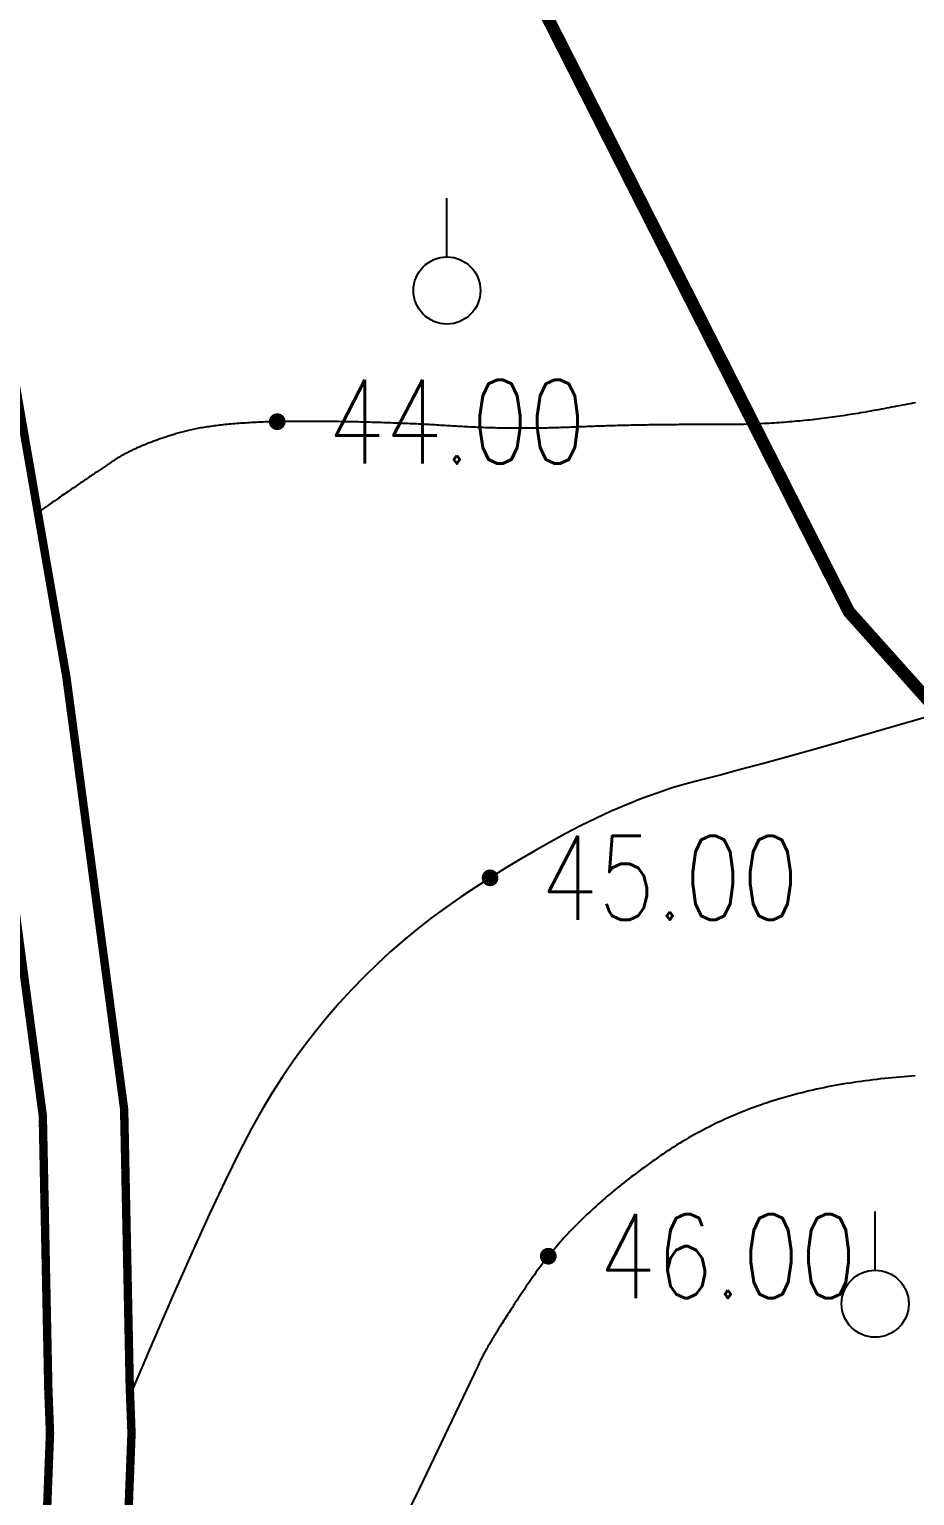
# Model space of a CAD drawing. Extents: x 39624947 to 39626627, y 3418539 to 3418836.
# Drawn here: x 39626380.3 to 39626401.42, y 3418779.22 to 3418814.2 of the extents above; entities that cross this region are included whole.
import ezdxf
from ezdxf.enums import TextEntityAlignment as Align

# ---------------------------------------------------------------- set-up
doc = ezdxf.new("R2010")
doc.units = 0
doc.linetypes.add('X3', pattern=[5, 4, -1])
doc.layers.get('0').update_dxf_attribs({"linetype": 'CONTINUOUS'})
for name, color, linetype in [('DLSS', 4, 'CONTINUOUS'), ('GCD', 7, 'CONTINUOUS'), ('PUB_WALL', 9, 'CONTINUOUS')]:
    doc.layers.add(name, color=color, linetype=linetype)
doc.styles.add('HZ', font='rs.shx', dxfattribs={"width": 0.8, "bigfont": 'hztxt.shx'})

# ---------------------------------------------------------------- blocks, each defined once
blk = doc.blocks.new('GC125')
blk.add_line((0, 0.8), (0, 2.2))
blk.add_circle((0, 0), 0.8)
blk = doc.blocks.new('GC200')
at = {"linetype": 'Continuous', "const_width": 0.2, "flags": 128}
blk.add_lwpolyline([(-0.1, 0, 1), (0.1, 0, 1)], format="xyb", close=True, dxfattribs=at)
blk = doc.blocks.new('333377777')
at = {"layer": 'PUB_WALL', "color": 252, "ltscale": 0.01}
for points in [[(39623149.526, 3417609.516), (39623149.461, 3417609.505), (39623149.397, 3417609.493), (39623149.333, 3417609.482), (39623149.269, 3417609.47), (39623149.206, 3417609.458), (39623149.142, 3417609.447), (39623149.08, 3417609.435), (39623149.017, 3417609.423), (39623148.955, 3417609.411), (39623148.892, 3417609.399), (39623148.83, 3417609.387), (39623148.768, 3417609.376), (39623148.707, 3417609.364), (39623148.645, 3417609.352), (39623148.584, 3417609.341), (39623148.522, 3417609.329), (39623148.461, 3417609.318), (39623148.4, 3417609.307), (39623148.339, 3417609.296), (39623148.278, 3417609.285), (39623148.216, 3417609.275), (39623148.155, 3417609.264), (39623148.094, 3417609.254), (39623148.033, 3417609.244), (39623147.972, 3417609.235), (39623147.911, 3417609.225), (39623147.85, 3417609.216), (39623147.789, 3417609.207), (39623147.728, 3417609.198), (39623147.667, 3417609.189), (39623147.606, 3417609.18), (39623147.545, 3417609.172), (39623147.484, 3417609.164), (39623147.424, 3417609.156), (39623147.363, 3417609.148), (39623147.302, 3417609.14), (39623147.241, 3417609.133), (39623147.18, 3417609.126), (39623147.12, 3417609.119), (39623147.059, 3417609.112), (39623146.998, 3417609.105), (39623146.937, 3417609.099), (39623146.877, 3417609.093), (39623146.816, 3417609.087), (39623146.755, 3417609.081), (39623146.695, 3417609.075), (39623146.634, 3417609.07), (39623146.573, 3417609.064), (39623146.513, 3417609.059), (39623146.452, 3417609.055), (39623146.392, 3417609.05), (39623146.331, 3417609.045), (39623146.27, 3417609.041), (39623146.21, 3417609.037), (39623146.15, 3417609.033), (39623146.089, 3417609.029), (39623146.029, 3417609.026), (39623145.968, 3417609.023), (39623145.908, 3417609.02), (39623145.847, 3417609.017), (39623145.787, 3417609.014), (39623145.727, 3417609.011), (39623145.666, 3417609.009), (39623145.606, 3417609.007), (39623145.546, 3417609.005), (39623145.485, 3417609.003), (39623145.425, 3417609.002), (39623145.365, 3417609.001), (39623145.305, 3417608.999), (39623145.244, 3417608.998), (39623145.184, 3417608.998), (39623145.124, 3417608.997), (39623145.064, 3417608.997), (39623145.004, 3417608.996), (39623144.944, 3417608.996), (39623144.884, 3417608.996), (39623144.825, 3417608.996), (39623144.765, 3417608.996), (39623144.705, 3417608.996), (39623144.646, 3417608.996), (39623144.587, 3417608.996), (39623144.528, 3417608.996), (39623144.469, 3417608.996), (39623144.41, 3417608.996), (39623144.351, 3417608.996), (39623144.293, 3417608.996), (39623144.235, 3417608.996), (39623144.177, 3417608.996), (39623144.119, 3417608.996), (39623144.061, 3417608.996), (39623144.004, 3417608.995), (39623143.947, 3417608.995), (39623143.889, 3417608.995), (39623143.832, 3417608.994), (39623143.776, 3417608.994), (39623143.719, 3417608.994), (39623143.663, 3417608.993), (39623143.606, 3417608.993), (39623143.55, 3417608.992), (39623143.495, 3417608.991), (39623143.439, 3417608.991), (39623143.383, 3417608.99), (39623143.328, 3417608.989), (39623143.273, 3417608.989), (39623143.218, 3417608.988), (39623143.163, 3417608.987), (39623143.108, 3417608.986), (39623143.054, 3417608.985), (39623143, 3417608.984), (39623142.946, 3417608.983), (39623142.892, 3417608.982), (39623142.838, 3417608.981), (39623142.785, 3417608.98), (39623142.731, 3417608.979), (39623142.678, 3417608.978), (39623142.625, 3417608.976), (39623142.572, 3417608.975), (39623142.52, 3417608.974), (39623142.467, 3417608.972), (39623142.415, 3417608.971), (39623142.363, 3417608.97), (39623142.311, 3417608.968), (39623142.259, 3417608.967), (39623142.207, 3417608.965), (39623142.156, 3417608.964), (39623142.105, 3417608.962), (39623142.054, 3417608.96), (39623142.003, 3417608.959), (39623141.952, 3417608.957), (39623141.902, 3417608.955), (39623141.851, 3417608.953), (39623141.801, 3417608.951), (39623141.751, 3417608.949), (39623141.702, 3417608.948), (39623141.652, 3417608.946), (39623141.602, 3417608.944), (39623141.553, 3417608.941), (39623141.504, 3417608.939), (39623141.455, 3417608.937), (39623141.406, 3417608.936), (39623141.357, 3417608.934), (39623141.309, 3417608.932), (39623141.26, 3417608.93), (39623141.211, 3417608.928), (39623141.163, 3417608.926), (39623141.115, 3417608.924), (39623141.066, 3417608.923), (39623141.018, 3417608.921), (39623140.97, 3417608.92), (39623140.922, 3417608.918), (39623140.874, 3417608.917), (39623140.825, 3417608.916), (39623140.777, 3417608.915), (39623140.729, 3417608.913), (39623140.681, 3417608.912), (39623140.634, 3417608.912), (39623140.586, 3417608.911), (39623140.538, 3417608.91), (39623140.49, 3417608.909), (39623140.442, 3417608.909), (39623140.395, 3417608.908), (39623140.347, 3417608.908), (39623140.299, 3417608.908), (39623140.252, 3417608.907), (39623140.204, 3417608.907), (39623140.157, 3417608.907), (39623140.11, 3417608.907), (39623140.062, 3417608.907), (39623140.015, 3417608.908), (39623139.968, 3417608.908), (39623139.92, 3417608.908), (39623139.873, 3417608.909), (39623139.826, 3417608.909), (39623139.779, 3417608.91), (39623139.732, 3417608.91), (39623139.685, 3417608.911), (39623139.638, 3417608.912), (39623139.591, 3417608.913), (39623139.544, 3417608.914), (39623139.498, 3417608.915), (39623139.451, 3417608.916), (39623139.404, 3417608.918), (39623139.358, 3417608.919), (39623139.311, 3417608.92), (39623139.264, 3417608.922), (39623139.218, 3417608.924), (39623139.171, 3417608.925), (39623139.125, 3417608.927), (39623139.079, 3417608.929), (39623139.032, 3417608.931), (39623138.986, 3417608.933), (39623138.94, 3417608.935), (39623138.893, 3417608.937), (39623138.847, 3417608.94), (39623138.801, 3417608.942), (39623138.755, 3417608.944), (39623138.709, 3417608.947), (39623138.663, 3417608.95), (39623138.617, 3417608.952), (39623138.571, 3417608.955), (39623138.525, 3417608.958), (39623138.479, 3417608.961), (39623138.433, 3417608.964), (39623138.387, 3417608.967), (39623138.341, 3417608.969), (39623138.294, 3417608.972), (39623138.247, 3417608.975), (39623138.201, 3417608.978), (39623138.154, 3417608.981), (39623138.107, 3417608.984), (39623138.059, 3417608.987), (39623138.011, 3417608.99), (39623137.963, 3417608.993), (39623137.915, 3417608.995), (39623137.867, 3417608.998), (39623137.818, 3417609.001), (39623137.769, 3417609.003), (39623137.719, 3417609.006), (39623137.67, 3417609.008), (39623137.62, 3417609.011), (39623137.569, 3417609.013), (39623137.519, 3417609.015), (39623137.468, 3417609.018), (39623137.417, 3417609.02), (39623137.366, 3417609.022), (39623137.314, 3417609.024), (39623137.262, 3417609.026), (39623137.21, 3417609.028), (39623137.158, 3417609.031), (39623137.105, 3417609.032), (39623137.052, 3417609.034), (39623136.999, 3417609.036), (39623136.945, 3417609.038), (39623136.891, 3417609.04), (39623136.837, 3417609.042), (39623136.783, 3417609.043), (39623136.728, 3417609.045), (39623136.673, 3417609.047), (39623136.618, 3417609.048), (39623136.563, 3417609.05), (39623136.507, 3417609.051), (39623136.451, 3417609.052), (39623136.395, 3417609.054), (39623136.338, 3417609.055), (39623136.281, 3417609.056), (39623136.224, 3417609.058), (39623136.167, 3417609.059), (39623136.109, 3417609.06), (39623136.051, 3417609.061), (39623135.993, 3417609.062), (39623135.934, 3417609.063), (39623135.875, 3417609.064), (39623135.816, 3417609.065), (39623135.757, 3417609.066), (39623135.697, 3417609.066), (39623135.638, 3417609.067), (39623135.577, 3417609.068), (39623135.517, 3417609.069), (39623135.456, 3417609.069), (39623135.395, 3417609.07), (39623135.334, 3417609.07), (39623135.272, 3417609.071), (39623135.211, 3417609.071), (39623135.149, 3417609.071), (39623135.086, 3417609.072), (39623135.024, 3417609.072), (39623134.962, 3417609.072), (39623134.901, 3417609.072), (39623134.839, 3417609.072), (39623134.777, 3417609.072), (39623134.716, 3417609.072), (39623134.655, 3417609.071), (39623134.594, 3417609.071), (39623134.533, 3417609.07), (39623134.473, 3417609.069), (39623134.414, 3417609.068), (39623134.355, 3417609.067), (39623134.297, 3417609.066), (39623134.239, 3417609.065), (39623134.182, 3417609.063), (39623134.125, 3417609.062), (39623134.069, 3417609.06), (39623134.013, 3417609.058), (39623133.958, 3417609.056), (39623133.903, 3417609.054), (39623133.849, 3417609.051), (39623133.795, 3417609.049), (39623133.742, 3417609.046), (39623133.69, 3417609.044), (39623133.638, 3417609.041), (39623133.586, 3417609.038), (39623133.535, 3417609.034), (39623133.485, 3417609.031), (39623133.435, 3417609.028), (39623133.385, 3417609.024), (39623133.337, 3417609.02), (39623133.288, 3417609.016), (39623133.24, 3417609.012), (39623133.193, 3417609.008), (39623133.146, 3417609.004), (39623133.1, 3417608.999), (39623133.054, 3417608.995), (39623133.009, 3417608.99), (39623132.964, 3417608.985), (39623132.92, 3417608.98), (39623132.877, 3417608.975), (39623132.834, 3417608.969), (39623132.791, 3417608.964), (39623132.749, 3417608.958), (39623132.707, 3417608.952), (39623132.666, 3417608.946), (39623132.626, 3417608.94), (39623132.586, 3417608.934), (39623132.547, 3417608.928), (39623132.508, 3417608.921), (39623132.469, 3417608.915), (39623132.431, 3417608.908), (39623132.394, 3417608.901), (39623132.357, 3417608.894), (39623132.321, 3417608.887), (39623132.285, 3417608.879), (39623132.25, 3417608.872), (39623132.215, 3417608.864), (39623132.181, 3417608.856), (39623132.148, 3417608.849), (39623132.114, 3417608.841), (39623132.082, 3417608.832), (39623132.05, 3417608.824), (39623132.018, 3417608.816), (39623131.987, 3417608.807), (39623131.956, 3417608.798), (39623131.926, 3417608.79), (39623131.895, 3417608.781), (39623131.866, 3417608.772), (39623131.836, 3417608.763), (39623131.807, 3417608.754), (39623131.779, 3417608.745), (39623131.75, 3417608.736), (39623131.722, 3417608.727), (39623131.694, 3417608.718), (39623131.666, 3417608.709), (39623131.639, 3417608.7), (39623131.611, 3417608.691), (39623131.584, 3417608.681), (39623131.557, 3417608.672), (39623131.531, 3417608.663), (39623131.504, 3417608.654), (39623131.478, 3417608.645), (39623131.452, 3417608.636), (39623131.426, 3417608.626), (39623131.401, 3417608.617), (39623131.375, 3417608.608), (39623131.35, 3417608.599), (39623131.325, 3417608.59), (39623131.301, 3417608.58), (39623131.276, 3417608.571), (39623131.252, 3417608.562), (39623131.228, 3417608.552), (39623131.205, 3417608.543), (39623131.181, 3417608.534), (39623131.158, 3417608.524), (39623131.135, 3417608.515), (39623131.112, 3417608.506), (39623131.089, 3417608.496), (39623131.067, 3417608.487), (39623131.045, 3417608.478), (39623131.023, 3417608.468), (39623131.001, 3417608.459), (39623130.98, 3417608.449), (39623130.958, 3417608.44), (39623130.937, 3417608.431), (39623130.916, 3417608.421), (39623130.896, 3417608.412), (39623130.875, 3417608.402), (39623130.855, 3417608.393), (39623130.835, 3417608.383), (39623130.816, 3417608.374), (39623130.796, 3417608.364), (39623130.777, 3417608.355), (39623130.758, 3417608.345), (39623130.739, 3417608.335), (39623130.721, 3417608.326), (39623130.702, 3417608.316), (39623130.684, 3417608.307), (39623130.666, 3417608.297), (39623130.649, 3417608.287), (39623130.631, 3417608.278), (39623130.614, 3417608.268), (39623130.597, 3417608.258), (39623130.58, 3417608.249), (39623130.564, 3417608.239), (39623130.547, 3417608.229), (39623130.531, 3417608.22), (39623130.515, 3417608.21), (39623130.498, 3417608.2), (39623130.482, 3417608.189), (39623130.465, 3417608.179), (39623130.448, 3417608.168), (39623130.431, 3417608.157), (39623130.414, 3417608.146), (39623130.397, 3417608.135), (39623130.379, 3417608.124), (39623130.361, 3417608.112), (39623130.342, 3417608.1), (39623130.323, 3417608.087), (39623130.304, 3417608.074), (39623130.284, 3417608.061), (39623130.263, 3417608.047), (39623130.242, 3417608.034), (39623130.221, 3417608.02), (39623130.199, 3417608.005), (39623130.177, 3417607.99), (39623130.154, 3417607.975), (39623130.131, 3417607.96), (39623130.108, 3417607.944), (39623130.084, 3417607.928), (39623130.059, 3417607.911), (39623130.034, 3417607.895), (39623130.009, 3417607.878), (39623129.983, 3417607.86), (39623129.957, 3417607.842), (39623129.93, 3417607.824), (39623129.903, 3417607.806), (39623129.875, 3417607.787), (39623129.847, 3417607.768), (39623129.819, 3417607.749), (39623129.79, 3417607.729), (39623129.76, 3417607.709), (39623129.73, 3417607.689), (39623129.7, 3417607.668), (39623129.669, 3417607.647), (39623129.638, 3417607.626), (39623129.606, 3417607.604), (39623129.574, 3417607.582), (39623129.542, 3417607.56), (39623129.509, 3417607.537), (39623129.475, 3417607.514), (39623129.442, 3417607.491), (39623129.407, 3417607.468), (39623129.372, 3417607.444), (39623129.337, 3417607.419), (39623129.301, 3417607.395), (39623129.265, 3417607.37), (39623129.229, 3417607.345), (39623129.192, 3417607.319), (39623129.154, 3417607.293), (39623129.116, 3417607.267), (39623129.078, 3417607.241), (39623129.037, 3417607.212), (39623128.989, 3417607.179), (39623128.936, 3417607.143), (39623128.878, 3417607.102), (39623128.813, 3417607.057), (39623128.743, 3417607.009), (39623128.668, 3417606.956), (39623128.586, 3417606.899)], [(39623150.056, 3417602.096), (39623149.064, 3417601.809), (39623148.154, 3417601.547), (39623147.329, 3417601.312), (39623146.587, 3417601.103), (39623145.928, 3417600.921), (39623145.353, 3417600.765), (39623144.862, 3417600.635), (39623144.455, 3417600.532), (39623144.089, 3417600.436), (39623143.723, 3417600.328), (39623143.358, 3417600.207), (39623142.993, 3417600.074), (39623142.627, 3417599.929), (39623142.262, 3417599.772), (39623141.897, 3417599.603), (39623141.533, 3417599.421), (39623141.169, 3417599.23), (39623140.807, 3417599.033), (39623140.446, 3417598.83), (39623140.088, 3417598.621), (39623139.73, 3417598.405), (39623139.375, 3417598.184), (39623139.021, 3417597.956), (39623138.669, 3417597.722), (39623138.321, 3417597.48), (39623137.979, 3417597.229), (39623137.645, 3417596.967), (39623137.316, 3417596.696), (39623136.994, 3417596.415), (39623136.679, 3417596.124), (39623136.37, 3417595.823), (39623136.068, 3417595.512), (39623135.773, 3417595.192), (39623135.486, 3417594.861), (39623135.207, 3417594.52), (39623134.937, 3417594.168), (39623134.674, 3417593.807), (39623134.42, 3417593.435), (39623134.174, 3417593.053), (39623133.936, 3417592.661), (39623133.682, 3417592.207), (39623133.388, 3417591.64), (39623133.055, 3417590.959), (39623132.681, 3417590.165), (39623132.267, 3417589.257), (39623131.814, 3417588.236), (39623131.32, 3417587.101), (39623130.787, 3417585.854)], [(39623149.514, 3417593.463), (39623149.424, 3417593.455), (39623149.334, 3417593.448), (39623149.243, 3417593.44), (39623149.152, 3417593.432), (39623149.06, 3417593.423), (39623148.968, 3417593.414), (39623148.876, 3417593.405), (39623148.784, 3417593.396), (39623148.692, 3417593.386), (39623148.6, 3417593.375), (39623148.508, 3417593.364), (39623148.416, 3417593.353), (39623148.323, 3417593.341), (39623148.231, 3417593.329), (39623148.14, 3417593.316), (39623148.049, 3417593.303), (39623147.958, 3417593.289), (39623147.868, 3417593.275), (39623147.778, 3417593.26), (39623147.688, 3417593.244), (39623147.599, 3417593.228), (39623147.511, 3417593.212), (39623147.423, 3417593.195), (39623147.335, 3417593.177), (39623147.248, 3417593.159), (39623147.161, 3417593.14), (39623147.074, 3417593.121), (39623146.988, 3417593.101), (39623146.903, 3417593.08), (39623146.818, 3417593.059), (39623146.733, 3417593.038), (39623146.649, 3417593.016), (39623146.565, 3417592.993), (39623146.481, 3417592.97), (39623146.398, 3417592.946), (39623146.316, 3417592.922), (39623146.234, 3417592.897), (39623146.152, 3417592.872), (39623146.071, 3417592.846), (39623145.99, 3417592.819), (39623145.91, 3417592.792), (39623145.83, 3417592.765), (39623145.75, 3417592.737), (39623145.671, 3417592.708), (39623145.592, 3417592.679), (39623145.514, 3417592.649), (39623145.436, 3417592.618), (39623145.359, 3417592.588), (39623145.282, 3417592.556), (39623145.205, 3417592.524), (39623145.129, 3417592.491), (39623145.054, 3417592.458), (39623144.978, 3417592.425), (39623144.904, 3417592.391), (39623144.829, 3417592.356), (39623144.755, 3417592.32), (39623144.682, 3417592.285), (39623144.609, 3417592.248), (39623144.536, 3417592.211), (39623144.464, 3417592.174), (39623144.392, 3417592.136), (39623144.32, 3417592.097), (39623144.25, 3417592.058), (39623144.179, 3417592.018), (39623144.109, 3417591.978), (39623144.039, 3417591.937), (39623143.97, 3417591.896), (39623143.901, 3417591.854), (39623143.833, 3417591.811), (39623143.765, 3417591.768), (39623143.698, 3417591.725), (39623143.631, 3417591.682), (39623143.564, 3417591.638), (39623143.498, 3417591.594), (39623143.432, 3417591.549), (39623143.367, 3417591.504), (39623143.303, 3417591.459), (39623143.239, 3417591.414), (39623143.175, 3417591.369), (39623143.112, 3417591.323), (39623143.049, 3417591.278), (39623142.987, 3417591.232), (39623142.926, 3417591.187), (39623142.865, 3417591.141), (39623142.804, 3417591.095), (39623142.744, 3417591.049), (39623142.685, 3417591.003), (39623142.626, 3417590.957), (39623142.567, 3417590.911), (39623142.509, 3417590.865), (39623142.452, 3417590.819), (39623142.395, 3417590.773), (39623142.338, 3417590.726), (39623142.282, 3417590.68), (39623142.227, 3417590.634), (39623142.172, 3417590.587), (39623142.118, 3417590.54), (39623142.064, 3417590.494), (39623142.011, 3417590.447), (39623141.958, 3417590.4), (39623141.905, 3417590.353), (39623141.854, 3417590.306), (39623141.802, 3417590.259), (39623141.752, 3417590.212), (39623141.701, 3417590.165), (39623141.652, 3417590.118), (39623141.602, 3417590.07), (39623141.554, 3417590.023), (39623141.505, 3417589.975), (39623141.458, 3417589.928), (39623141.41, 3417589.88), (39623141.364, 3417589.833), (39623141.318, 3417589.785), (39623141.272, 3417589.737), (39623141.227, 3417589.689), (39623141.182, 3417589.641), (39623141.138, 3417589.593), (39623141.095, 3417589.545), (39623141.052, 3417589.497), (39623141.009, 3417589.449), (39623140.967, 3417589.4), (39623140.925, 3417589.352), (39623140.884, 3417589.303), (39623140.844, 3417589.255), (39623140.804, 3417589.206), (39623140.764, 3417589.158), (39623140.725, 3417589.109), (39623140.687, 3417589.06), (39623140.649, 3417589.011), (39623140.612, 3417588.962), (39623140.575, 3417588.913), (39623140.538, 3417588.864), (39623140.502, 3417588.815), (39623140.467, 3417588.766), (39623140.432, 3417588.717), (39623140.398, 3417588.668), (39623140.364, 3417588.62), (39623140.33, 3417588.572), (39623140.297, 3417588.524), (39623140.264, 3417588.476), (39623140.232, 3417588.428), (39623140.201, 3417588.381), (39623140.169, 3417588.335), (39623140.138, 3417588.289), (39623140.108, 3417588.243), (39623140.078, 3417588.198), (39623140.048, 3417588.153), (39623140.019, 3417588.109), (39623139.991, 3417588.066), (39623139.962, 3417588.023), (39623139.934, 3417587.98), (39623139.907, 3417587.938), (39623139.88, 3417587.897), (39623139.853, 3417587.856), (39623139.827, 3417587.816), (39623139.801, 3417587.776), (39623139.776, 3417587.737), (39623139.751, 3417587.698), (39623139.727, 3417587.66), (39623139.702, 3417587.622), (39623139.679, 3417587.585), (39623139.656, 3417587.548), (39623139.633, 3417587.512), (39623139.61, 3417587.476), (39623139.588, 3417587.441), (39623139.567, 3417587.406), (39623139.546, 3417587.372), (39623139.525, 3417587.338), (39623139.505, 3417587.305), (39623139.485, 3417587.273), (39623139.465, 3417587.241), (39623139.446, 3417587.209), (39623139.428, 3417587.178), (39623139.41, 3417587.148), (39623139.392, 3417587.118), (39623139.375, 3417587.088), (39623139.358, 3417587.059), (39623139.341, 3417587.031), (39623139.325, 3417587.003), (39623139.31, 3417586.976), (39623139.294, 3417586.949), (39623139.28, 3417586.923), (39623139.265, 3417586.897), (39623139.251, 3417586.872), (39623139.238, 3417586.847), (39623139.225, 3417586.823), (39623139.212, 3417586.799), (39623139.2, 3417586.776), (39623139.188, 3417586.753), (39623139.176, 3417586.73), (39623139.163, 3417586.705), (39623139.15, 3417586.678), (39623139.137, 3417586.649), (39623139.122, 3417586.619), (39623139.107, 3417586.587), (39623139.092, 3417586.553), (39623139.075, 3417586.518)], [(39623139.075, 3417586.518), (39623137.683, 3417583.609), (39623136.373, 3417580.974), (39623135.145, 3417578.615), (39623133.998, 3417576.53), (39623132.934, 3417574.72), (39623131.951, 3417573.185), (39623131.051, 3417571.924), (39623130.232, 3417570.938)]]:
    blk.add_lwpolyline(points, dxfattribs=at)
for p in [(39623138.346, 3417612.195, 51.487), (39623148.563, 3417588.024, 51.487)]:
    blk.add_blockref('GC125', p, dxfattribs=at)
ref = blk.add_blockref('GC200', (39623134.297, 3417609.066, 44), dxfattribs=at)
ref.add_attrib('height', '44.00', dxfattribs={"layer": 'GCD', "linetype": 'Continuous', "height": 2, "style": 'HZ', "width": 0.8}).set_placement((39623135.497, 3417609.066, 44), align=Align.MIDDLE_LEFT)
ref = blk.add_blockref('GC200', (39623139.375, 3417598.184, 45), dxfattribs=at)
ref.add_attrib('height', '45.00', dxfattribs={"layer": 'GCD', "linetype": 'Continuous', "height": 2, "style": 'HZ', "width": 0.8}).set_placement((39623140.575, 3417598.184, 45), align=Align.MIDDLE_LEFT)
ref = blk.add_blockref('GC200', (39623140.764, 3417589.158, 46), dxfattribs=at)
ref.add_attrib('height', '46.00', dxfattribs={"layer": 'GCD', "linetype": 'Continuous', "height": 2, "style": 'HZ', "width": 0.8}).set_placement((39623141.964, 3417589.158, 46), align=Align.MIDDLE_LEFT)

msp = doc.modelspace()

# ---------------------------------------------------------------- linework, layer by layer
at = {"layer": 'DLSS', "linetype": 'Continuous', "const_width": 0.2, "elevation": 51.487, "flags": 128}
for points in [[(39626387.35, 3418724.987), (39626385.622, 3418726.484), (39626384.665, 3418727.335), (39626383.894, 3418728.542), (39626382.046, 3418733.023), (39626381.154, 3418741.44), (39626380.613, 3418749.427), (39626379.925, 3418761.158), (39626380.435, 3418771.5), (39626380.789, 3418780.712), (39626380.749, 3418781.763), (39626380.617, 3418788.292), (39626379.26, 3418798.448), (39626377.325, 3418809.599), (39626376.24, 3418816.904), (39626375.808, 3418821.683)], [(39626389.223, 3418726.368), (39626388.815, 3418726.368), (39626387.279, 3418727.561), (39626385.548, 3418729.629), (39626383.949, 3418733.505), (39626383.09, 3418741.608), (39626382.553, 3418749.55), (39626381.871, 3418761.167), (39626382.376, 3418771.404), (39626382.734, 3418780.71), (39626382.692, 3418781.819), (39626382.558, 3418788.441), (39626381.181, 3418798.743), (39626379.244, 3418809.907), (39626378.171, 3418817.134), (39626377.758, 3418821.707)]]:
    msp.add_lwpolyline(points, dxfattribs=at)
at = {"layer": 'DLSS', "linetype": 'X3', "const_width": 0.3, "elevation": 53.092, "flags": 128}
msp.add_lwpolyline([(39626410.573, 3418580.132), (39626421.225, 3418582.095), (39626427.478, 3418585.136), (39626433.36, 3418589.902), (39626437.101, 3418594.612), (39626445.507, 3418608.2), (39626449.16, 3418618.92), (39626451.529, 3418626.061), (39626454.636, 3418640.624), (39626455.319, 3418645.811), (39626455.529, 3418649.206), (39626455.903, 3418658.992), (39626456.461, 3418663.606), (39626458.311, 3418678.92), (39626459.737, 3418684.684), (39626461.346, 3418689.215), (39626462.67, 3418696.817), (39626463.333, 3418704.855), (39626463.017, 3418710.462), (39626463.206, 3418718.632), (39626463.028, 3418722.319), (39626461.105, 3418729.485), (39626458.236, 3418732.364), (39626456.787, 3418734.519), (39626455.358, 3418742.266), (39626454.753, 3418743.998), (39626452.096, 3418747.552), (39626442.04, 3418760.138), (39626437.042, 3418768.126), (39626431.327, 3418775.982), (39626424.327, 3418782.361), (39626416.688, 3418790.862), (39626410.917, 3418792.791), (39626405.962, 3418795.079), (39626402.839, 3418796.968), (39626399.849, 3418800.309), (39626391.004, 3418817.744), (39626389.184, 3418818.665), (39626377.926, 3418819.847)], dxfattribs=at)

# ---------------------------------------------------------------- block references
at = {"linetype": 'Continuous'}
msp.add_blockref('333377777', (3251.913, 1195.776), dxfattribs=at)

doc.saveas('drawing.dxf')
